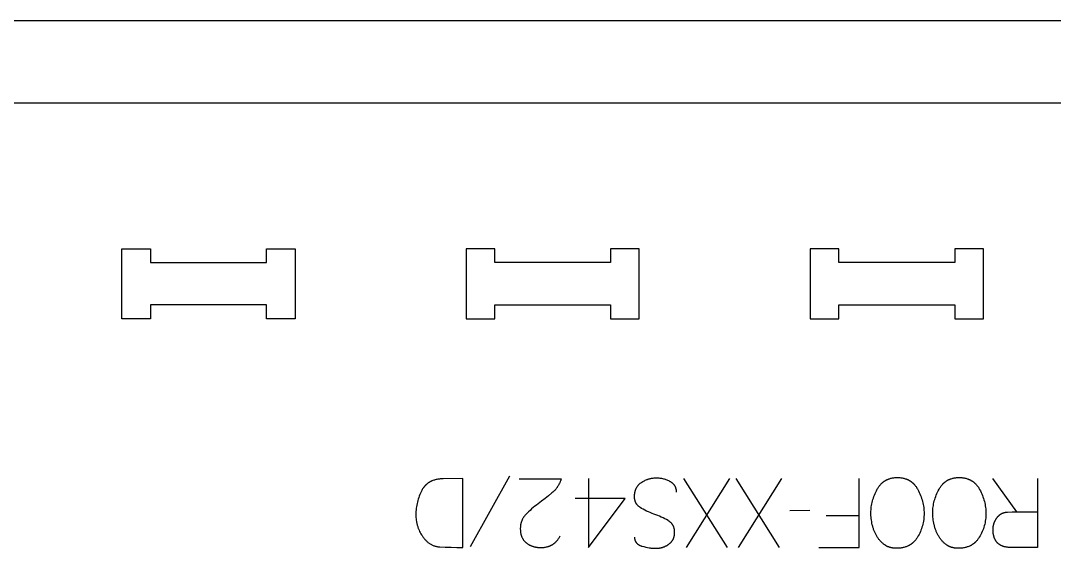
# Model space of a CAD drawing. Extents: x -20252 to -17068, y -84343 to -75479.
# Drawn here: x -19436.6 to -18986.1, y -78128.1 to -77898.4 of the extents above; entities that cross this region are included whole.
import ezdxf

# ---------------------------------------------------------------- set-up
doc = ezdxf.new("R2010")
doc.units = 0
for name, color, linetype in [('1_ANYTOOL_1MMDEEP_LABELS_S', 2, 'CONTINUOUS'), ('3_ANYTOOL_CUTTHROUGH_INSID', 4, 'CONTINUOUS'), ('4_ANYTOOL_CUTTHROUGH_OUTSI', 5, 'CONTINUOUS')]:
    doc.layers.add(name, color=color, linetype=linetype)

msp = doc.modelspace()

# ---------------------------------------------------------------- linework, layer by layer
at = {"layer": '1_ANYTOOL_1MMDEEP_LABELS_S'}
for points in [[(-19243.92, -78127.77), (-19243.92, -78097.77), (-19252.45, -78097.86), (-19252.86, -78097.87), (-19253.26, -78097.89), (-19253.66, -78097.92), (-19254.04, -78097.95), (-19254.42, -78098), (-19254.8, -78098.06), (-19255.16, -78098.13), (-19255.52, -78098.2), (-19255.86, -78098.29), (-19256.21, -78098.38), (-19256.54, -78098.49), (-19256.86, -78098.6), (-19257.18, -78098.73), (-19257.33, -78098.79), (-19257.49, -78098.86), (-19257.64, -78098.93), (-19257.79, -78099), (-19257.94, -78099.08), (-19258.08, -78099.15), (-19258.23, -78099.23), (-19258.37, -78099.31), (-19258.51, -78099.4), (-19258.65, -78099.49), (-19258.78, -78099.57), (-19258.91, -78099.67), (-19259.05, -78099.76), (-19259.18, -78099.86), (-19259.3, -78099.95), (-19259.43, -78100.06), (-19259.55, -78100.16), (-19259.68, -78100.26), (-19259.8, -78100.37), (-19259.91, -78100.48), (-19260.03, -78100.59), (-19260.14, -78100.71), (-19260.26, -78100.83), (-19260.37, -78100.95), (-19260.48, -78101.07), (-19260.58, -78101.19), (-19260.69, -78101.32), (-19260.79, -78101.45), (-19260.89, -78101.58), (-19260.99, -78101.71), (-19261.08, -78101.85), (-19261.18, -78101.99), (-19261.36, -78102.27), (-19261.54, -78102.57), (-19261.7, -78102.87), (-19262.02, -78103.49), (-19262.32, -78104.11), (-19262.59, -78104.75), (-19262.85, -78105.38), (-19263.08, -78106.02), (-19263.3, -78106.67), (-19263.49, -78107.32), (-19263.66, -78107.98), (-19263.82, -78108.65), (-19263.95, -78109.32), (-19264.06, -78109.99), (-19264.15, -78110.67), (-19264.23, -78111.36), (-19264.28, -78112.05), (-19264.31, -78112.75), (-19264.32, -78113.46), (-19264.31, -78114.05), (-19264.28, -78114.65), (-19264.23, -78115.23), (-19264.16, -78115.81), (-19264.08, -78116.38), (-19264.02, -78116.67), (-19263.97, -78116.95), (-19263.91, -78117.23), (-19263.84, -78117.51), (-19263.77, -78117.79), (-19263.7, -78118.06), (-19263.62, -78118.34), (-19263.53, -78118.61), (-19263.44, -78118.89), (-19263.35, -78119.16), (-19263.25, -78119.42), (-19263.14, -78119.69), (-19263.03, -78119.96), (-19262.92, -78120.22), (-19262.68, -78120.75), (-19262.42, -78121.27), (-19262.13, -78121.78), (-19261.83, -78122.29), (-19261.64, -78122.59), (-19261.44, -78122.89), (-19261.24, -78123.18), (-19261.03, -78123.45), (-19260.83, -78123.72), (-19260.61, -78123.98), (-19260.4, -78124.23), (-19260.18, -78124.48), (-19259.96, -78124.71), (-19259.73, -78124.93), (-19259.51, -78125.14), (-19259.27, -78125.35), (-19259.04, -78125.54), (-19258.8, -78125.73), (-19258.56, -78125.91), (-19258.31, -78126.07), (-19258.06, -78126.23), (-19257.81, -78126.38), (-19257.56, -78126.52), (-19257.3, -78126.65), (-19257.03, -78126.77), (-19256.77, -78126.88), (-19256.5, -78126.99), (-19256.23, -78127.08), (-19255.95, -78127.16), (-19255.67, -78127.24), (-19255.39, -78127.3), (-19255.1, -78127.36), (-19254.81, -78127.41), (-19254.52, -78127.44), (-19254.22, -78127.47), (-19253.93, -78127.49), (-19251.49, -78127.6), (-19249.01, -78127.68), (-19246.49, -78127.74)], [(-19054.88, -78128.11), (-19055.25, -78128.11), (-19055.61, -78128.09), (-19055.97, -78128.06), (-19056.32, -78128.02), (-19056.49, -78128), (-19056.66, -78127.97), (-19056.83, -78127.94), (-19057, -78127.91), (-19057.16, -78127.87), (-19057.33, -78127.83), (-19057.49, -78127.79), (-19057.65, -78127.74), (-19057.81, -78127.7), (-19057.97, -78127.65), (-19058.12, -78127.59), (-19058.27, -78127.54), (-19058.43, -78127.48), (-19058.57, -78127.42), (-19058.72, -78127.35), (-19058.87, -78127.28), (-19059.01, -78127.21), (-19059.16, -78127.14), (-19059.3, -78127.06), (-19059.44, -78126.98), (-19059.57, -78126.9), (-19059.71, -78126.81), (-19059.84, -78126.73), (-19059.98, -78126.64), (-19060.23, -78126.45), (-19060.49, -78126.25), (-19060.74, -78126.05), (-19060.98, -78125.85), (-19061.21, -78125.63), (-19061.44, -78125.42), (-19061.67, -78125.19), (-19061.89, -78124.96), (-19062.1, -78124.72), (-19062.31, -78124.48), (-19062.51, -78124.23), (-19062.7, -78123.97), (-19062.89, -78123.71), (-19063.08, -78123.44), (-19063.25, -78123.17), (-19063.43, -78122.89), (-19063.59, -78122.6), (-19063.75, -78122.31), (-19063.91, -78122.02), (-19064.05, -78121.72), (-19064.2, -78121.42), (-19064.34, -78121.12), (-19064.47, -78120.81), (-19064.59, -78120.5), (-19064.71, -78120.18), (-19064.83, -78119.86), (-19064.94, -78119.54), (-19065.04, -78119.21), (-19065.14, -78118.88), (-19065.23, -78118.55), (-19065.32, -78118.21), (-19065.4, -78117.87), (-19065.54, -78117.19), (-19065.67, -78116.51), (-19065.78, -78115.84), (-19065.86, -78115.18), (-19065.93, -78114.53), (-19065.98, -78113.88), (-19066.01, -78113.24), (-19066.02, -78112.6), (-19066.01, -78111.96), (-19065.97, -78111.32), (-19065.92, -78110.69), (-19065.85, -78110.05), (-19065.75, -78109.41), (-19065.63, -78108.77), (-19065.49, -78108.14), (-19065.33, -78107.5), (-19065.14, -78106.86), (-19064.94, -78106.22), (-19064.71, -78105.59), (-19064.46, -78104.95), (-19064.19, -78104.31), (-19063.9, -78103.67), (-19063.59, -78103.04), (-19063.25, -78102.4), (-19063.08, -78102.09), (-19062.9, -78101.78), (-19062.71, -78101.49), (-19062.51, -78101.2), (-19062.31, -78100.93), (-19062.1, -78100.67), (-19061.89, -78100.41), (-19061.67, -78100.17), (-19061.56, -78100.05), (-19061.45, -78099.93), (-19061.33, -78099.82), (-19061.21, -78099.71), (-19061.1, -78099.6), (-19060.98, -78099.5), (-19060.85, -78099.39), (-19060.73, -78099.29), (-19060.61, -78099.19), (-19060.48, -78099.1), (-19060.35, -78099), (-19060.22, -78098.91), (-19060.09, -78098.83), (-19059.96, -78098.74), (-19059.83, -78098.66), (-19059.69, -78098.57), (-19059.55, -78098.5), (-19059.42, -78098.42), (-19059.28, -78098.35), (-19059.13, -78098.28), (-19058.99, -78098.21), (-19058.85, -78098.14), (-19058.7, -78098.08), (-19058.55, -78098.02), (-19058.4, -78097.96), (-19058.25, -78097.9), (-19058.1, -78097.85), (-19057.94, -78097.8), (-19057.63, -78097.7), (-19057.31, -78097.62), (-19056.99, -78097.54), (-19056.65, -78097.48), (-19056.32, -78097.42), (-19055.97, -78097.38), (-19055.62, -78097.34), (-19055.26, -78097.32), (-19054.9, -78097.3), (-19054.53, -78097.3), (-19054.15, -78097.3), (-19053.77, -78097.32), (-19053.41, -78097.35), (-19053.04, -78097.38), (-19052.69, -78097.43), (-19052.34, -78097.48), (-19052, -78097.55), (-19051.66, -78097.62), (-19051.33, -78097.71), (-19051.01, -78097.81), (-19050.85, -78097.86), (-19050.69, -78097.91), (-19050.54, -78097.97), (-19050.38, -78098.03), (-19050.23, -78098.09), (-19050.08, -78098.16), (-19049.93, -78098.22), (-19049.78, -78098.29), (-19049.64, -78098.36), (-19049.5, -78098.44), (-19049.35, -78098.52), (-19049.21, -78098.6), (-19049.07, -78098.68), (-19048.94, -78098.76), (-19048.8, -78098.85), (-19048.67, -78098.94), (-19048.54, -78099.03), (-19048.41, -78099.13), (-19048.28, -78099.23), (-19048.15, -78099.33), (-19048.02, -78099.43), (-19047.9, -78099.53), (-19047.78, -78099.64), (-19047.66, -78099.75), (-19047.54, -78099.86), (-19047.42, -78099.98), (-19047.31, -78100.1), (-19047.19, -78100.22), (-19047.08, -78100.34), (-19046.97, -78100.47), (-19046.75, -78100.72), (-19046.54, -78100.99), (-19046.34, -78101.27), (-19046.14, -78101.56), (-19045.96, -78101.86), (-19045.77, -78102.17), (-19045.6, -78102.49), (-19045.26, -78103.13), (-19044.95, -78103.78), (-19044.66, -78104.43), (-19044.39, -78105.08), (-19044.14, -78105.73), (-19043.91, -78106.38), (-19043.71, -78107.03), (-19043.52, -78107.68), (-19043.36, -78108.33), (-19043.22, -78108.98), (-19043.1, -78109.64), (-19043.01, -78110.29), (-19042.93, -78110.94), (-19042.88, -78111.59), (-19042.84, -78112.25), (-19042.83, -78112.9), (-19042.84, -78113.59), (-19042.88, -78114.28), (-19042.93, -78114.96), (-19043.01, -78115.64), (-19043.11, -78116.31), (-19043.24, -78116.97), (-19043.39, -78117.63), (-19043.56, -78118.28), (-19043.75, -78118.93), (-19043.96, -78119.57), (-19044.2, -78120.21), (-19044.46, -78120.84), (-19044.74, -78121.46), (-19045.05, -78122.08), (-19045.37, -78122.69), (-19045.73, -78123.29), (-19045.91, -78123.59), (-19046.1, -78123.88), (-19046.3, -78124.15), (-19046.5, -78124.42), (-19046.71, -78124.68), (-19046.93, -78124.93), (-19047.15, -78125.17), (-19047.38, -78125.4), (-19047.5, -78125.51), (-19047.62, -78125.62), (-19047.74, -78125.73), (-19047.86, -78125.84), (-19047.99, -78125.94), (-19048.11, -78126.04), (-19048.24, -78126.14), (-19048.37, -78126.23), (-19048.5, -78126.32), (-19048.63, -78126.41), (-19048.76, -78126.5), (-19048.9, -78126.59), (-19049.04, -78126.67), (-19049.18, -78126.75), (-19049.32, -78126.83), (-19049.46, -78126.91), (-19049.6, -78126.98), (-19049.75, -78127.05), (-19050.04, -78127.19), (-19050.35, -78127.32), (-19050.66, -78127.44), (-19050.97, -78127.54), (-19051.29, -78127.64), (-19051.62, -78127.73), (-19051.96, -78127.81), (-19052.3, -78127.88), (-19052.65, -78127.94), (-19053, -78128), (-19053.36, -78128.04), (-19053.73, -78128.07), (-19054.11, -78128.1), (-19054.49, -78128.11)], [(-19027.92, -78128.11), (-19028.29, -78128.11), (-19028.65, -78128.09), (-19029.01, -78128.06), (-19029.36, -78128.02), (-19029.53, -78128), (-19029.71, -78127.97), (-19029.87, -78127.94), (-19030.04, -78127.91), (-19030.21, -78127.87), (-19030.37, -78127.83), (-19030.53, -78127.79), (-19030.69, -78127.74), (-19030.85, -78127.7), (-19031.01, -78127.65), (-19031.16, -78127.59), (-19031.32, -78127.54), (-19031.47, -78127.48), (-19031.62, -78127.42), (-19031.77, -78127.35), (-19031.91, -78127.28), (-19032.06, -78127.21), (-19032.2, -78127.14), (-19032.34, -78127.06), (-19032.48, -78126.98), (-19032.62, -78126.9), (-19032.75, -78126.81), (-19032.89, -78126.73), (-19033.02, -78126.64), (-19033.28, -78126.45), (-19033.53, -78126.25), (-19033.78, -78126.05), (-19034.02, -78125.85), (-19034.26, -78125.63), (-19034.49, -78125.42), (-19034.71, -78125.19), (-19034.93, -78124.96), (-19035.14, -78124.72), (-19035.35, -78124.48), (-19035.55, -78124.23), (-19035.75, -78123.97), (-19035.94, -78123.71), (-19036.12, -78123.44), (-19036.3, -78123.17), (-19036.47, -78122.89), (-19036.63, -78122.6), (-19036.79, -78122.31), (-19036.95, -78122.02), (-19037.1, -78121.72), (-19037.24, -78121.42), (-19037.38, -78121.12), (-19037.51, -78120.81), (-19037.64, -78120.5), (-19037.76, -78120.18), (-19037.87, -78119.86), (-19037.98, -78119.54), (-19038.08, -78119.21), (-19038.18, -78118.88), (-19038.27, -78118.55), (-19038.36, -78118.21), (-19038.44, -78117.87), (-19038.59, -78117.19), (-19038.71, -78116.51), (-19038.82, -78115.84), (-19038.91, -78115.18), (-19038.97, -78114.53), (-19039.02, -78113.88), (-19039.05, -78113.24), (-19039.06, -78112.6), (-19039.05, -78111.96), (-19039.02, -78111.32), (-19038.96, -78110.69), (-19038.89, -78110.05), (-19038.79, -78109.41), (-19038.67, -78108.77), (-19038.53, -78108.14), (-19038.37, -78107.5), (-19038.19, -78106.86), (-19037.98, -78106.22), (-19037.75, -78105.59), (-19037.51, -78104.95), (-19037.24, -78104.31), (-19036.94, -78103.67), (-19036.63, -78103.04), (-19036.3, -78102.4), (-19036.12, -78102.09), (-19035.94, -78101.78), (-19035.75, -78101.49), (-19035.56, -78101.2), (-19035.35, -78100.93), (-19035.15, -78100.67), (-19034.93, -78100.41), (-19034.72, -78100.17), (-19034.6, -78100.05), (-19034.49, -78099.93), (-19034.37, -78099.82), (-19034.26, -78099.71), (-19034.14, -78099.6), (-19034.02, -78099.5), (-19033.9, -78099.39), (-19033.77, -78099.29), (-19033.65, -78099.19), (-19033.52, -78099.1), (-19033.4, -78099), (-19033.27, -78098.91), (-19033.14, -78098.83), (-19033, -78098.74), (-19032.87, -78098.66), (-19032.73, -78098.57), (-19032.6, -78098.5), (-19032.46, -78098.42), (-19032.32, -78098.35), (-19032.18, -78098.28), (-19032.03, -78098.21), (-19031.89, -78098.14), (-19031.74, -78098.08), (-19031.59, -78098.02), (-19031.44, -78097.96), (-19031.29, -78097.9), (-19031.14, -78097.85), (-19030.99, -78097.8), (-19030.67, -78097.7), (-19030.35, -78097.62), (-19030.03, -78097.54), (-19029.7, -78097.48), (-19029.36, -78097.42), (-19029.01, -78097.38), (-19028.66, -78097.34), (-19028.31, -78097.32), (-19027.94, -78097.3), (-19027.58, -78097.3), (-19027.19, -78097.3), (-19026.82, -78097.32), (-19026.45, -78097.35), (-19026.09, -78097.38), (-19025.73, -78097.43), (-19025.38, -78097.48), (-19025.04, -78097.55), (-19024.7, -78097.62), (-19024.37, -78097.71), (-19024.05, -78097.81), (-19023.89, -78097.86), (-19023.74, -78097.91), (-19023.58, -78097.97), (-19023.43, -78098.03), (-19023.27, -78098.09), (-19023.12, -78098.16), (-19022.97, -78098.22), (-19022.83, -78098.29), (-19022.68, -78098.36), (-19022.54, -78098.44), (-19022.4, -78098.52), (-19022.26, -78098.6), (-19022.12, -78098.68), (-19021.98, -78098.76), (-19021.84, -78098.85), (-19021.71, -78098.94), (-19021.58, -78099.03), (-19021.45, -78099.13), (-19021.32, -78099.23), (-19021.19, -78099.33), (-19021.07, -78099.43), (-19020.94, -78099.53), (-19020.82, -78099.64), (-19020.7, -78099.75), (-19020.58, -78099.86), (-19020.46, -78099.98), (-19020.35, -78100.1), (-19020.23, -78100.22), (-19020.12, -78100.34), (-19020.01, -78100.47), (-19019.8, -78100.72), (-19019.59, -78100.99), (-19019.38, -78101.27), (-19019.19, -78101.56), (-19019, -78101.86), (-19018.82, -78102.17), (-19018.64, -78102.49), (-19018.3, -78103.13), (-19017.99, -78103.78), (-19017.7, -78104.43), (-19017.43, -78105.08), (-19017.18, -78105.73), (-19016.96, -78106.38), (-19016.75, -78107.03), (-19016.57, -78107.68), (-19016.4, -78108.33), (-19016.26, -78108.98), (-19016.15, -78109.64), (-19016.05, -78110.29), (-19015.97, -78110.94), (-19015.92, -78111.59), (-19015.89, -78112.25), (-19015.88, -78112.9), (-19015.89, -78113.59), (-19015.92, -78114.28), (-19015.98, -78114.96), (-19016.06, -78115.64), (-19016.16, -78116.31), (-19016.28, -78116.97), (-19016.43, -78117.63), (-19016.6, -78118.28), (-19016.79, -78118.93), (-19017.01, -78119.57), (-19017.24, -78120.21), (-19017.5, -78120.84), (-19017.79, -78121.46), (-19018.09, -78122.08), (-19018.42, -78122.69), (-19018.77, -78123.29), (-19018.95, -78123.59), (-19019.14, -78123.88), (-19019.34, -78124.15), (-19019.54, -78124.42), (-19019.75, -78124.68), (-19019.97, -78124.93), (-19020.19, -78125.17), (-19020.42, -78125.4), (-19020.54, -78125.51), (-19020.66, -78125.62), (-19020.78, -78125.73), (-19020.9, -78125.84), (-19021.03, -78125.94), (-19021.15, -78126.04), (-19021.28, -78126.14), (-19021.41, -78126.23), (-19021.54, -78126.32), (-19021.67, -78126.41), (-19021.81, -78126.5), (-19021.94, -78126.59), (-19022.08, -78126.67), (-19022.22, -78126.75), (-19022.36, -78126.83), (-19022.5, -78126.91), (-19022.65, -78126.98), (-19022.79, -78127.05), (-19023.09, -78127.19), (-19023.39, -78127.32), (-19023.7, -78127.44), (-19024.01, -78127.54), (-19024.34, -78127.64), (-19024.66, -78127.73), (-19025, -78127.81), (-19025.34, -78127.88), (-19025.69, -78127.94), (-19026.04, -78128), (-19026.41, -78128.04), (-19026.77, -78128.07), (-19027.15, -78128.1), (-19027.53, -78128.11)]]:
    msp.add_lwpolyline(points, close=True, dxfattribs=at)
for points in [[(-19240.49, -78127.3), (-19223.3, -78096.53)], [(-19219.28, -78097.81), (-19200.98, -78097.86), (-19201.12, -78098.31), (-19201.2, -78098.54), (-19201.28, -78098.76), (-19201.37, -78098.98), (-19201.46, -78099.2), (-19201.55, -78099.41), (-19201.65, -78099.62), (-19201.75, -78099.83), (-19201.85, -78100.04), (-19201.96, -78100.25), (-19202.07, -78100.45), (-19202.18, -78100.65), (-19202.3, -78100.85), (-19202.42, -78101.04), (-19202.54, -78101.24), (-19202.67, -78101.43), (-19202.81, -78101.62), (-19202.94, -78101.8), (-19203.08, -78101.99), (-19203.22, -78102.17), (-19203.37, -78102.35), (-19203.52, -78102.52), (-19203.67, -78102.7), (-19203.83, -78102.87), (-19203.99, -78103.04), (-19204.15, -78103.21), (-19204.32, -78103.37), (-19204.49, -78103.53), (-19204.67, -78103.69), (-19205.03, -78104.01), (-19206.5, -78105.22), (-19207.99, -78106.41), (-19209.5, -78107.57), (-19211.03, -78108.7), (-19211.78, -78109.26), (-19212.51, -78109.83), (-19213.22, -78110.41), (-19213.91, -78110.99), (-19214.58, -78111.59), (-19215.22, -78112.19), (-19215.85, -78112.8), (-19216.45, -78113.41), (-19216.59, -78113.57), (-19216.73, -78113.73), (-19216.87, -78113.89), (-19217, -78114.05), (-19217.13, -78114.22), (-19217.25, -78114.39), (-19217.37, -78114.56), (-19217.48, -78114.73), (-19217.59, -78114.9), (-19217.69, -78115.08), (-19217.79, -78115.26), (-19217.88, -78115.44), (-19217.97, -78115.62), (-19218.06, -78115.81), (-19218.14, -78116), (-19218.21, -78116.19), (-19218.29, -78116.38), (-19218.35, -78116.58), (-19218.41, -78116.77), (-19218.47, -78116.97), (-19218.53, -78117.18), (-19218.57, -78117.38), (-19218.62, -78117.59), (-19218.66, -78117.79), (-19218.69, -78118), (-19218.72, -78118.22), (-19218.75, -78118.43), (-19218.77, -78118.65), (-19218.78, -78118.87), (-19218.79, -78119.09), (-19218.8, -78119.32), (-19218.8, -78119.54), (-19218.8, -78119.79), (-19218.79, -78120.04), (-19218.78, -78120.28), (-19218.76, -78120.52), (-19218.74, -78120.75), (-19218.71, -78120.99), (-19218.68, -78121.21), (-19218.65, -78121.44), (-19218.6, -78121.66), (-19218.56, -78121.87), (-19218.51, -78122.08), (-19218.45, -78122.29), (-19218.39, -78122.5), (-19218.32, -78122.7), (-19218.25, -78122.9), (-19218.17, -78123.09), (-19218.09, -78123.28), (-19218, -78123.46), (-19217.91, -78123.65), (-19217.82, -78123.83), (-19217.71, -78124), (-19217.61, -78124.17), (-19217.5, -78124.34), (-19217.38, -78124.5), (-19217.26, -78124.66), (-19217.13, -78124.82), (-19217, -78124.97), (-19216.87, -78125.12), (-19216.73, -78125.26), (-19216.58, -78125.4), (-19216.43, -78125.54), (-19216.28, -78125.67), (-19216.12, -78125.8), (-19215.95, -78125.93), (-19215.79, -78126.05), (-19215.62, -78126.16), (-19215.45, -78126.28), (-19215.28, -78126.39), (-19215.11, -78126.49), (-19214.93, -78126.59), (-19214.75, -78126.69), (-19214.57, -78126.78), (-19214.38, -78126.87), (-19214.19, -78126.95), (-19214, -78127.03), (-19213.81, -78127.11), (-19213.61, -78127.18), (-19213.41, -78127.25), (-19213.21, -78127.31), (-19213.01, -78127.37), (-19212.8, -78127.42), (-19212.6, -78127.48), (-19212.38, -78127.52), (-19212.17, -78127.57), (-19211.95, -78127.61), (-19211.74, -78127.64), (-19211.51, -78127.67), (-19211.29, -78127.7), (-19211.06, -78127.72), (-19210.83, -78127.74), (-19210.6, -78127.75), (-19210.37, -78127.76), (-19209.89, -78127.77), (-19209.52, -78127.77), (-19209.16, -78127.75), (-19208.81, -78127.73), (-19208.46, -78127.69), (-19208.12, -78127.65), (-19207.79, -78127.59), (-19207.46, -78127.53), (-19207.14, -78127.45), (-19206.83, -78127.37), (-19206.67, -78127.32), (-19206.52, -78127.27), (-19206.37, -78127.22), (-19206.22, -78127.17), (-19206.07, -78127.11), (-19205.92, -78127.05), (-19205.78, -78126.99), (-19205.64, -78126.93), (-19205.49, -78126.86), (-19205.35, -78126.8), (-19205.22, -78126.72), (-19205.08, -78126.65), (-19204.94, -78126.57), (-19204.81, -78126.5), (-19204.68, -78126.42), (-19204.55, -78126.33), (-19204.42, -78126.25), (-19204.29, -78126.16), (-19204.17, -78126.07), (-19204.04, -78125.97), (-19203.92, -78125.88), (-19203.8, -78125.78), (-19203.68, -78125.68), (-19203.57, -78125.57), (-19203.45, -78125.47), (-19203.34, -78125.36), (-19203.23, -78125.25), (-19203.11, -78125.14), (-19203.01, -78125.02), (-19202.9, -78124.9), (-19202.79, -78124.78), (-19202.69, -78124.66), (-19202.49, -78124.4), (-19202.29, -78124.14), (-19202.1, -78123.87), (-19201.92, -78123.58), (-19201.74, -78123.29), (-19201.57, -78122.99), (-19201.4, -78122.67)], [(-19189.06, -78097.77), (-19189.1, -78127.81), (-19173.08, -78106.43)], [(-19169.05, -78123.19), (-19169.04, -78123.37), (-19169.04, -78123.47), (-19169.03, -78123.56), (-19169.03, -78123.65), (-19169.02, -78123.74), (-19169.01, -78123.83), (-19169, -78123.91), (-19168.98, -78124), (-19168.97, -78124.09), (-19168.95, -78124.17), (-19168.93, -78124.25), (-19168.91, -78124.34), (-19168.89, -78124.42), (-19168.87, -78124.5), (-19168.84, -78124.58), (-19168.82, -78124.65), (-19168.79, -78124.73), (-19168.76, -78124.81), (-19168.73, -78124.88), (-19168.69, -78124.96), (-19168.66, -78125.03), (-19168.62, -78125.1), (-19168.59, -78125.17), (-19168.55, -78125.24), (-19168.51, -78125.31), (-19168.46, -78125.38), (-19168.42, -78125.45), (-19168.37, -78125.51), (-19168.33, -78125.58), (-19168.28, -78125.64), (-19168.23, -78125.7), (-19168.18, -78125.77), (-19168.12, -78125.83), (-19168.07, -78125.89), (-19168.01, -78125.94), (-19167.95, -78126), (-19167.89, -78126.06), (-19167.83, -78126.11), (-19167.77, -78126.17), (-19167.7, -78126.22), (-19167.63, -78126.27), (-19167.57, -78126.33), (-19167.5, -78126.38), (-19167.43, -78126.43), (-19167.35, -78126.47), (-19167.28, -78126.52), (-19167.2, -78126.57), (-19167.12, -78126.61), (-19167.05, -78126.66), (-19166.96, -78126.7), (-19166.88, -78126.74), (-19166.71, -78126.83), (-19166.54, -78126.9), (-19166.35, -78126.98), (-19166.17, -78127.05), (-19165.97, -78127.11), (-19165.77, -78127.17), (-19164.96, -78127.39), (-19164.16, -78127.58), (-19163.37, -78127.75), (-19162.6, -78127.88), (-19162.22, -78127.93), (-19161.85, -78127.98), (-19161.47, -78128.02), (-19161.1, -78128.06), (-19160.74, -78128.08), (-19160.38, -78128.1), (-19160.02, -78128.11), (-19159.66, -78128.11), (-19159.47, -78128.11), (-19159.27, -78128.11), (-19159.08, -78128.1), (-19158.89, -78128.09), (-19158.7, -78128.07), (-19158.51, -78128.05), (-19158.32, -78128.03), (-19158.14, -78128), (-19157.95, -78127.97), (-19157.77, -78127.94), (-19157.59, -78127.9), (-19157.4, -78127.86), (-19157.23, -78127.81), (-19157.05, -78127.77), (-19156.87, -78127.71), (-19156.69, -78127.66), (-19156.52, -78127.6), (-19156.34, -78127.54), (-19156.17, -78127.47), (-19156, -78127.4), (-19155.83, -78127.33), (-19155.66, -78127.25), (-19155.5, -78127.17), (-19155.33, -78127.09), (-19155.16, -78127), (-19155, -78126.91), (-19154.84, -78126.82), (-19154.68, -78126.72), (-19154.52, -78126.62), (-19154.36, -78126.51), (-19154.2, -78126.4), (-19154.05, -78126.29), (-19153.89, -78126.18), (-19153.75, -78126.06), (-19153.6, -78125.94), (-19153.46, -78125.81), (-19153.33, -78125.69), (-19153.2, -78125.55), (-19153.08, -78125.42), (-19152.96, -78125.28), (-19152.85, -78125.14), (-19152.74, -78125), (-19152.63, -78124.86), (-19152.53, -78124.71), (-19152.44, -78124.55), (-19152.35, -78124.4), (-19152.26, -78124.24), (-19152.18, -78124.08), (-19152.11, -78123.92), (-19152.04, -78123.75), (-19151.97, -78123.58), (-19151.91, -78123.4), (-19151.85, -78123.23), (-19151.8, -78123.05), (-19151.76, -78122.87), (-19151.72, -78122.68), (-19151.68, -78122.49), (-19151.65, -78122.3), (-19151.62, -78122.11), (-19151.6, -78121.91), (-19151.58, -78121.71), (-19151.57, -78121.5), (-19151.56, -78121.3), (-19151.56, -78121.09), (-19151.56, -78120.87), (-19151.57, -78120.66), (-19151.59, -78120.45), (-19151.61, -78120.25), (-19151.63, -78120.05), (-19151.66, -78119.85), (-19151.7, -78119.66), (-19151.74, -78119.47), (-19151.78, -78119.28), (-19151.84, -78119.1), (-19151.9, -78118.92), (-19151.96, -78118.75), (-19151.99, -78118.66), (-19152.03, -78118.58), (-19152.06, -78118.49), (-19152.1, -78118.41), (-19152.14, -78118.33), (-19152.18, -78118.25), (-19152.22, -78118.17), (-19152.27, -78118.09), (-19152.31, -78118.01), (-19152.36, -78117.93), (-19152.41, -78117.85), (-19152.46, -78117.78), (-19152.51, -78117.7), (-19152.56, -78117.63), (-19152.61, -78117.56), (-19152.67, -78117.48), (-19152.72, -78117.41), (-19152.78, -78117.34), (-19152.84, -78117.27), (-19152.9, -78117.2), (-19152.96, -78117.14), (-19153.02, -78117.07), (-19153.09, -78117), (-19153.15, -78116.94), (-19153.29, -78116.81), (-19153.43, -78116.69), (-19153.57, -78116.57), (-19153.73, -78116.45), (-19153.88, -78116.34), (-19154.05, -78116.23), (-19154.22, -78116.13), (-19154.39, -78116.03), (-19155.1, -78115.64), (-19155.84, -78115.26), (-19156.58, -78114.89), (-19157.35, -78114.53), (-19158.13, -78114.19), (-19158.92, -78113.85), (-19159.73, -78113.53), (-19160.56, -78113.22), (-19161.39, -78112.91), (-19162.19, -78112.58), (-19162.98, -78112.24), (-19163.74, -78111.88), (-19164.49, -78111.5), (-19165.21, -78111.11), (-19165.92, -78110.71), (-19166.6, -78110.29), (-19166.77, -78110.18), (-19166.93, -78110.06), (-19167.08, -78109.95), (-19167.16, -78109.89), (-19167.23, -78109.83), (-19167.3, -78109.76), (-19167.37, -78109.7), (-19167.44, -78109.64), (-19167.51, -78109.57), (-19167.58, -78109.51), (-19167.64, -78109.44), (-19167.7, -78109.37), (-19167.77, -78109.3), (-19167.83, -78109.23), (-19167.89, -78109.16), (-19167.94, -78109.09), (-19168, -78109.02), (-19168.05, -78108.94), (-19168.11, -78108.87), (-19168.16, -78108.79), (-19168.21, -78108.72), (-19168.26, -78108.64), (-19168.3, -78108.56), (-19168.35, -78108.48), (-19168.39, -78108.4), (-19168.43, -78108.32), (-19168.48, -78108.24), (-19168.52, -78108.15), (-19168.55, -78108.07), (-19168.59, -78107.98), (-19168.63, -78107.9), (-19168.66, -78107.81), (-19168.69, -78107.72), (-19168.72, -78107.63), (-19168.75, -78107.54), (-19168.78, -78107.45), (-19168.81, -78107.36), (-19168.86, -78107.17), (-19168.9, -78106.98), (-19168.94, -78106.78), (-19168.97, -78106.58), (-19168.99, -78106.38), (-19169.01, -78106.17), (-19169.02, -78105.96), (-19169.03, -78105.74), (-19169.03, -78105.52), (-19169.03, -78105.3), (-19169.02, -78105.07), (-19169, -78104.84), (-19168.98, -78104.61), (-19168.96, -78104.38), (-19168.92, -78104.16), (-19168.89, -78103.94), (-19168.85, -78103.72), (-19168.8, -78103.51), (-19168.75, -78103.3), (-19168.69, -78103.1), (-19168.63, -78102.9), (-19168.57, -78102.7), (-19168.49, -78102.5), (-19168.42, -78102.31), (-19168.34, -78102.13), (-19168.25, -78101.95), (-19168.16, -78101.77), (-19168.06, -78101.59), (-19167.96, -78101.42), (-19167.85, -78101.25), (-19167.74, -78101.09), (-19167.62, -78100.93), (-19167.5, -78100.77), (-19167.38, -78100.62), (-19167.24, -78100.47), (-19167.11, -78100.32), (-19166.97, -78100.18), (-19166.82, -78100.04), (-19166.67, -78099.91), (-19166.51, -78099.78), (-19166.35, -78099.65), (-19166.18, -78099.53), (-19166.01, -78099.41), (-19165.83, -78099.29), (-19165.47, -78099.07), (-19165.11, -78098.87), (-19164.74, -78098.67), (-19164.37, -78098.49), (-19163.99, -78098.33), (-19163.62, -78098.18), (-19163.43, -78098.11), (-19163.23, -78098.04), (-19163.04, -78097.98), (-19162.85, -78097.92), (-19162.65, -78097.86), (-19162.46, -78097.81), (-19162.26, -78097.76), (-19162.07, -78097.71), (-19161.87, -78097.67), (-19161.67, -78097.63), (-19161.47, -78097.59), (-19161.27, -78097.56), (-19161.07, -78097.53), (-19160.87, -78097.51), (-19160.46, -78097.47), (-19160.05, -78097.44), (-19159.64, -78097.43), (-19159.23, -78097.43), (-19158.82, -78097.44), (-19158.41, -78097.47), (-19158.02, -78097.51), (-19157.62, -78097.56), (-19157.23, -78097.63), (-19156.84, -78097.7), (-19156.46, -78097.79), (-19156.09, -78097.9), (-19155.71, -78098.01), (-19155.35, -78098.14), (-19154.98, -78098.28), (-19154.62, -78098.43), (-19154.27, -78098.6), (-19153.92, -78098.78), (-19153.58, -78098.97), (-19153.41, -78099.07), (-19153.24, -78099.18), (-19153.09, -78099.28), (-19152.93, -78099.39), (-19152.79, -78099.5), (-19152.64, -78099.62), (-19152.51, -78099.74), (-19152.38, -78099.86), (-19152.25, -78099.98), (-19152.13, -78100.11), (-19152.01, -78100.24), (-19151.9, -78100.37), (-19151.85, -78100.44), (-19151.8, -78100.51), (-19151.75, -78100.58), (-19151.7, -78100.65), (-19151.65, -78100.72), (-19151.61, -78100.79), (-19151.56, -78100.86), (-19151.52, -78100.93), (-19151.48, -78101.01), (-19151.44, -78101.08), (-19151.4, -78101.15), (-19151.36, -78101.23), (-19151.32, -78101.31), (-19151.29, -78101.38), (-19151.25, -78101.46), (-19151.22, -78101.54), (-19151.19, -78101.62), (-19151.16, -78101.7), (-19151.13, -78101.78), (-19151.1, -78101.86), (-19151.05, -78102.03), (-19151, -78102.19), (-19150.96, -78102.36), (-19150.93, -78102.54), (-19150.9, -78102.72), (-19150.88, -78102.89), (-19150.86, -78103.08), (-19150.84, -78103.26), (-19150.84, -78103.45), (-19150.83, -78103.64)], [(-19147.66, -78097.77), (-19128.72, -78127.77)], [(-19146.42, -78127.77), (-19127.52, -78097.77)], [(-19124.95, -78097.77), (-19106, -78127.77)], [(-19123.7, -78127.77), (-19104.8, -78097.77)], [(-19088.73, -78127.77), (-19071.08, -78127.77), (-19071.08, -78097.77)], [(-19002.46, -78112.21), (-19012.92, -78097.73)], [(-18993.46, -78097.77), (-18993.46, -78127.77), (-19004.82, -78127.77), (-19005.31, -78127.76), (-19005.78, -78127.74), (-19006.02, -78127.72), (-19006.24, -78127.7), (-19006.47, -78127.68), (-19006.69, -78127.65), (-19006.9, -78127.62), (-19007.11, -78127.58), (-19007.32, -78127.54), (-19007.53, -78127.5), (-19007.73, -78127.45), (-19007.92, -78127.4), (-19008.12, -78127.34), (-19008.31, -78127.28), (-19008.49, -78127.22), (-19008.67, -78127.15), (-19008.85, -78127.08), (-19009.02, -78127.01), (-19009.19, -78126.93), (-19009.36, -78126.84), (-19009.52, -78126.76), (-19009.68, -78126.67), (-19009.83, -78126.57), (-19009.98, -78126.48), (-19010.13, -78126.38), (-19010.27, -78126.27), (-19010.41, -78126.16), (-19010.54, -78126.05), (-19010.67, -78125.93), (-19010.8, -78125.81), (-19010.92, -78125.69), (-19011.04, -78125.56), (-19011.15, -78125.43), (-19011.26, -78125.29), (-19011.37, -78125.15), (-19011.47, -78125.01), (-19011.57, -78124.86), (-19011.67, -78124.71), (-19011.76, -78124.55), (-19011.85, -78124.39), (-19011.93, -78124.23), (-19012.01, -78124.06), (-19012.09, -78123.89), (-19012.16, -78123.72), (-19012.23, -78123.54), (-19012.29, -78123.36), (-19012.35, -78123.17), (-19012.41, -78122.98), (-19012.46, -78122.79), (-19012.51, -78122.59), (-19012.55, -78122.39), (-19012.59, -78122.19), (-19012.63, -78121.98), (-19012.67, -78121.77), (-19012.69, -78121.55), (-19012.72, -78121.33), (-19012.74, -78121.11), (-19012.76, -78120.88), (-19012.78, -78120.41), (-19012.79, -78119.93), (-19012.79, -78119.75), (-19012.78, -78119.58), (-19012.77, -78119.4), (-19012.76, -78119.23), (-19012.75, -78119.06), (-19012.73, -78118.88), (-19012.7, -78118.71), (-19012.68, -78118.54), (-19012.65, -78118.37), (-19012.62, -78118.21), (-19012.58, -78118.04), (-19012.54, -78117.87), (-19012.5, -78117.71), (-19012.45, -78117.54), (-19012.4, -78117.38), (-19012.34, -78117.22), (-19012.29, -78117.06), (-19012.23, -78116.9), (-19012.16, -78116.74), (-19012.09, -78116.58), (-19012.02, -78116.42), (-19011.95, -78116.26), (-19011.87, -78116.11), (-19011.79, -78115.95), (-19011.7, -78115.8), (-19011.62, -78115.64), (-19011.52, -78115.49), (-19011.43, -78115.34), (-19011.33, -78115.19), (-19011.23, -78115.04), (-19011.12, -78114.89), (-19011.01, -78114.74), (-19010.9, -78114.6), (-19010.78, -78114.46), (-19010.67, -78114.32), (-19010.55, -78114.19), (-19010.43, -78114.06), (-19010.3, -78113.94), (-19010.17, -78113.82), (-19010.05, -78113.71), (-19009.91, -78113.6), (-19009.78, -78113.49), (-19009.64, -78113.39), (-19009.51, -78113.29), (-19009.36, -78113.2), (-19009.22, -78113.12), (-19009.08, -78113.03), (-19008.93, -78112.95), (-19008.78, -78112.88), (-19008.62, -78112.81), (-19008.47, -78112.74), (-19008.31, -78112.68), (-19008.15, -78112.63), (-19007.99, -78112.58), (-19007.82, -78112.53), (-19007.66, -78112.48), (-19007.49, -78112.45), (-19007.31, -78112.41), (-19007.14, -78112.38), (-19006.96, -78112.36), (-19006.78, -78112.34), (-19006.6, -78112.32), (-19006.42, -78112.31), (-19004.5, -78112.24), (-19002.46, -78112.21), (-18993.5, -78112.21)], [(-19173.08, -78106.43), (-19194.85, -78106.43)], [(-19101.38, -78111.66), (-19092.59, -78111.57)], [(-19085.56, -78113.8), (-19071.08, -78113.8)]]:
    msp.add_lwpolyline(points, dxfattribs=at)
at = {"layer": '3_ANYTOOL_CUTTHROUGH_INSID', "color": 4}
for points in [[(-19329.46, -78003.66), (-19329.46, -77997.66), (-19316.96, -77997.66), (-19316.96, -78028.16), (-19329.46, -78028.16), (-19329.46, -78022.16), (-19379.96, -78022.16), (-19379.96, -78028.16), (-19392.46, -78028.16), (-19392.46, -77997.66), (-19379.96, -77997.66), (-19379.96, -78003.66)], [(-19179.46, -78022.16), (-19179.46, -78028.16), (-19166.96, -78028.16), (-19166.96, -77997.66), (-19179.46, -77997.66), (-19179.46, -78003.66), (-19229.96, -78003.66), (-19229.96, -77997.66), (-19242.46, -77997.66), (-19242.46, -78028.16), (-19229.96, -78028.16), (-19229.96, -78022.16)], [(-19029.46, -78022.16), (-19029.46, -78028.16), (-19016.96, -78028.16), (-19016.96, -77997.66), (-19029.46, -77997.66), (-19029.46, -78003.66), (-19079.96, -78003.66), (-19079.96, -77997.66), (-19092.46, -77997.66), (-19092.46, -78028.16), (-19079.96, -78028.16), (-19079.96, -78022.16)]]:
    msp.add_lwpolyline(points, close=True, dxfattribs=at)
at = {"layer": '4_ANYTOOL_CUTTHROUGH_OUTSI', "color": 5}
for points in [[(-18741.39, -77898.36), (-19191.14, -77898.36), (-19491.14, -77898.36)], [(-19535.69, -77934.16), (-19054.71, -77934.16), (-18754.71, -77934.16), (-18304.96, -77934.16)]]:
    msp.add_lwpolyline(points, dxfattribs=at)

doc.saveas('drawing.dxf')
